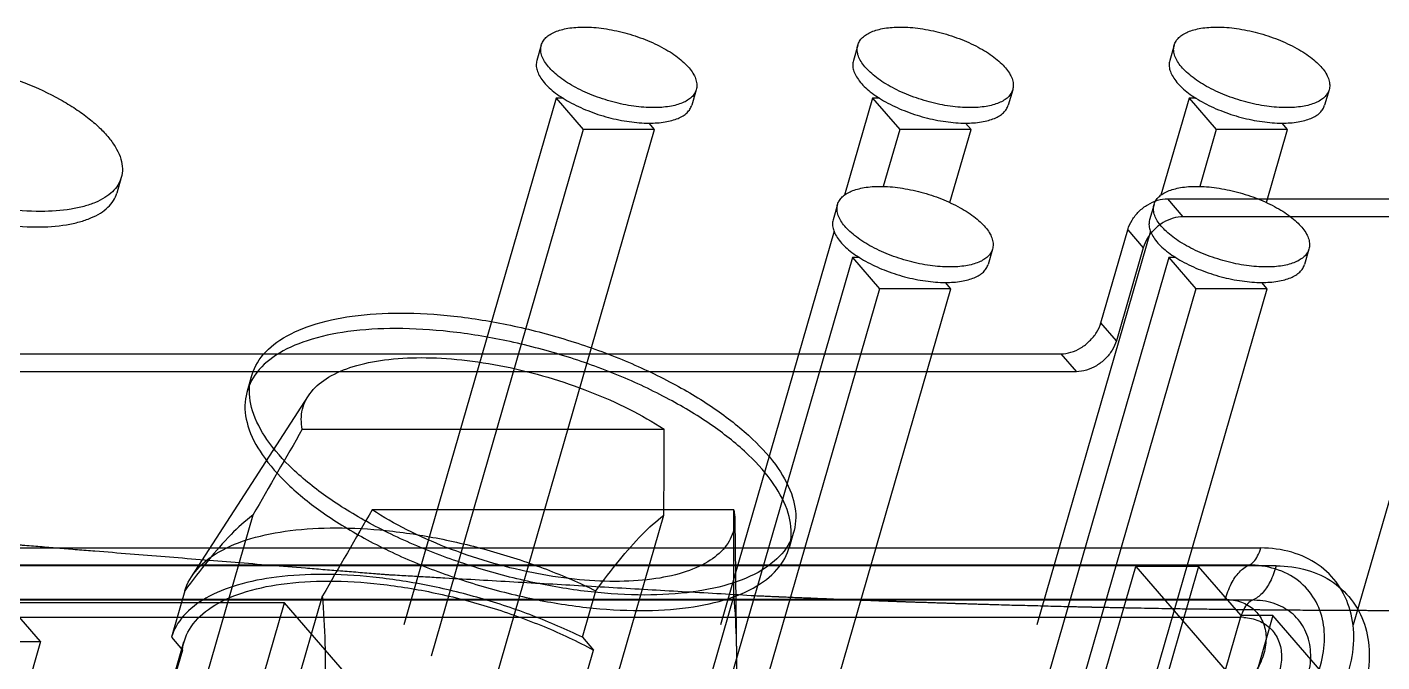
# Model space of a CAD drawing. Header units: millimetres. Extents: x -1 to 407, y -1 to 283.
# Drawn here: x 205.821 to 207.712, y 182.18 to 183.066 of the extents above; entities that cross this region are included whole.
import ezdxf

# ---------------------------------------------------------------- set-up
doc = ezdxf.new("R2010")
doc.units = ezdxf.units.MM
doc.header["$LTSCALE"] = 23.1
doc.layers.get('0').update_dxf_attribs({"linetype": 'CONTINUOUS'})
for name, color, linetype in [('001-PCB', 7, 'CONTINUOUS'), ('_154401', 7, 'CONTINUOUS'), ('_178923', 7, 'CONTINUOUS'), ('_192206', 7, 'CONTINUOUS'), ('_242707', 7, 'CONTINUOUS'), ('_27301', 7, 'CONTINUOUS'), ('_350949', 7, 'CONTINUOUS'), ('_361439', 7, 'CONTINUOUS'), ('_367183', 7, 'CONTINUOUS'), ('_372860', 7, 'CONTINUOUS'), ('_426325', 7, 'CONTINUOUS'), ('_443473', 7, 'CONTINUOUS'), ('_47108', 7, 'CONTINUOUS')]:
    doc.layers.add(name, color=color, linetype=linetype)

msp = doc.modelspace()

# ---------------------------------------------------------------- linework, layer by layer
at = {"color": 6, "linetype": 'Continuous'}
for p, q in [((207.4349, 182.8014), (207.4133, 182.8264)), ((207.4133, 182.8264), (208.1927, 182.8264)), ((208.2143, 182.8014), (207.4349, 182.8014)), ((207.32, 182.6532), (207.3575, 182.7831)), ((207.3575, 182.7831), (207.3791, 182.7581)), ((207.3791, 182.7581), (207.3416, 182.6282)), ((205.8401, 182.208), (205.4558, 182.6518)), ((207.3416, 182.6282), (207.32, 182.6532)), ((205.6187, 182.6099), (207.2642, 182.6099)), ((207.2642, 182.6099), (207.2858, 182.5849)), ((207.2858, 182.5849), (205.6404, 182.5849)), ((206.1346, 182.5791), (206.1283, 182.5575)), ((206.2138, 182.551), (206.0505, 182.2983)), ((206.2054, 182.5045), (206.7104, 182.5045)), ((206.1364, 182.3844), (205.9992, 181.9091)), ((206.8078, 182.392), (206.3029, 182.392)), ((206.5729, 181.9091), (206.7101, 182.3844)), ((206.8092, 182.3791), (206.8115, 182.1821)), ((206.8912, 182.3607), (206.8849, 182.3391)), ((205.1832, 182.3387), (207.5431, 182.3387)), ((207.5266, 182.3147), (205.1666, 182.3147)), ((207.5647, 182.3137), (205.2048, 182.3137)), ((207.4563, 182.3129), (207.075, 180.9923)), ((207.1436, 181.5335), (207.3686, 182.3129)), ((207.3686, 182.3129), (207.7096, 181.9192)), ((207.4563, 182.3129), (207.3686, 182.3129)), ((207.5158, 182.2442), (207.4563, 182.3129)), ((207.4935, 182.2669), (205.1336, 182.2669)), ((207.5317, 182.2658), (205.1718, 182.2658)), ((206.0414, 182.2789), (206.0227, 182.214)), ((206.0966, 181.7966), (206.2338, 182.2719)), ((206.5964, 182.214), (206.6152, 182.2789)), ((206.8075, 182.2719), (206.6703, 181.7966)), ((207.5378, 182.2656), (207.5337, 182.2658)), ((207.5385, 182.2656), (207.5378, 182.2656)), ((206.1805, 182.2621), (205.4768, 182.2621)), ((206.1286, 182.0824), (206.1805, 182.2621)), ((206.8841, 181.4496), (206.1805, 182.2621)), ((205.1552, 182.2419), (207.5151, 182.2419)), ((207.3689, 181.7354), (207.5158, 182.2442)), ((207.5602, 182.2442), (207.5158, 182.2442)), ((207.5602, 182.2442), (207.521, 182.1084)), ((207.8417, 181.9192), (207.5602, 182.2442)), ((205.4612, 182.208), (205.8401, 182.208)), ((205.8401, 182.208), (205.7857, 182.0196)), ((205.9278, 181.8179), (206.0403, 182.2076)), ((206.0227, 182.214), (206.038, 182.1962)), ((206.5964, 182.214), (206.6118, 182.1962)), ((206.038, 182.1962), (205.9255, 181.8065)), ((206.4993, 181.8065), (206.6118, 182.1962))]:
    msp.add_line(p, q, dxfattribs=at)
for centre, radius, start, end in [((244.6478, 160.3206), 44.384, 150.01207, 150.19089), ((178.8752, 182.5101), 27.8352, 359.74124, 359.98843), ((243.318, 161.0287), 42.7377, 150.00862, 150.19433), ((177.8826, 182.4002), 28.9252, 359.7459, 359.98377), ((207.5266, 182.1779), 0.1369, 86.2904, 90.012), ((207.5151, 182.1679), 0.074, 86.636, 89.9635)]:
    msp.add_arc(centre, radius, start, end, dxfattribs=at)
for points, knots in [([(207.3575, 182.7831), (207.3588, 182.7878), (207.3631, 182.7971), (207.3727, 182.8091), (207.385, 182.8186), (207.3987, 182.8248), (207.4085, 182.8264), (207.4133, 182.8264)], [0, 0, 0, 0, 0.196011, 0.401543, 0.609144, 0.810762, 1, 1, 1, 1]), ([(207.4349, 182.8014), (207.4302, 182.8014), (207.4204, 182.7998), (207.4066, 182.7936), (207.3944, 182.7841), (207.3847, 182.7721), (207.3805, 182.7628), (207.3791, 182.7581)], [0, 0, 0, 0, 0.189263, 0.390894, 0.598495, 0.804014, 1, 1, 1, 1]), ([(206.6834, 182.273), (206.6584, 182.273), (206.6069, 182.2762), (206.5288, 182.289), (206.4503, 182.3094), (206.3745, 182.3365), (206.3044, 182.3691), (206.243, 182.4061), (206.193, 182.4457), (206.1564, 182.4864), (206.1343, 182.5272), (206.129, 182.5676), (206.1435, 182.6042), (206.1752, 182.6324), (206.2204, 182.6524), (206.2777, 182.6644), (206.3198, 182.6668), (206.3424, 182.6668)], [0, 0, 0, 0, 0.081336, 0.168196, 0.257507, 0.345603, 0.430591, 0.509203, 0.578801, 0.637966, 0.686839, 0.727899, 0.766717, 0.810004, 0.862841, 0.926441, 1, 1, 1, 1]), ([(206.3424, 182.6668), (206.3673, 182.6668), (206.4189, 182.6636), (206.4969, 182.6508), (206.5754, 182.6304), (206.6513, 182.6034), (206.7213, 182.5707), (206.7827, 182.5338), (206.8327, 182.4941), (206.8694, 182.4534), (206.8914, 182.4127), (206.8968, 182.3722), (206.8823, 182.3356), (206.8506, 182.3074), (206.8053, 182.2874), (206.7481, 182.2754), (206.7059, 182.273), (206.6834, 182.273)], [0, 0, 0, 0, 0.081336, 0.168196, 0.257507, 0.345603, 0.430591, 0.509203, 0.578801, 0.637966, 0.686839, 0.727899, 0.766717, 0.810004, 0.862841, 0.926441, 1, 1, 1, 1]), ([(206.3361, 182.6451), (206.3137, 182.6451), (206.2717, 182.6428), (206.2147, 182.6309), (206.1695, 182.6111), (206.1377, 182.5831), (206.1228, 182.5467), (206.1278, 182.5061), (206.1497, 182.4653), (206.1862, 182.4246), (206.2359, 182.385), (206.297, 182.3481), (206.3669, 182.3153), (206.4429, 182.2881), (206.5218, 182.2675), (206.6002, 182.2546), (206.6521, 182.2514), (206.6771, 182.2514)], [0, 0, 0, 0, 0.073237, 0.136536, 0.189232, 0.232519, 0.271395, 0.312494, 0.361347, 0.420376, 0.489677, 0.567908, 0.652728, 0.741051, 0.83085, 0.918266, 1, 1, 1, 1]), ([(206.6771, 182.2514), (206.6996, 182.2514), (206.7415, 182.2537), (206.7986, 182.2656), (206.8437, 182.2854), (206.8756, 182.3134), (206.8904, 182.3499), (206.8854, 182.3904), (206.8635, 182.4312), (206.8271, 182.4719), (206.7774, 182.5115), (206.7163, 182.5484), (206.6464, 182.5812), (206.5704, 182.6084), (206.4915, 182.629), (206.4131, 182.6419), (206.3612, 182.6451), (206.3361, 182.6451)], [0, 0, 0, 0, 0.073237, 0.136536, 0.189232, 0.232519, 0.271395, 0.312494, 0.361347, 0.420376, 0.489677, 0.567908, 0.652728, 0.741051, 0.83085, 0.918266, 1, 1, 1, 1]), ([(207.2642, 182.6099), (207.2689, 182.6099), (207.2787, 182.6115), (207.2925, 182.6178), (207.3047, 182.6273), (207.3144, 182.6393), (207.3186, 182.6485), (207.32, 182.6532)], [0, 0, 0, 0, 0.189263, 0.390894, 0.598495, 0.804014, 1, 1, 1, 1]), ([(207.3416, 182.6282), (207.3403, 182.6235), (207.336, 182.6143), (207.3264, 182.6023), (207.3141, 182.5928), (207.3004, 182.5865), (207.2905, 182.5849), (207.2858, 182.5849)], [0, 0, 0, 0, 0.196011, 0.401543, 0.609144, 0.810762, 1, 1, 1, 1]), ([(206.2054, 182.5045), (206.2036, 182.5136), (206.2034, 182.5329), (206.2173, 182.5593), (206.243, 182.5796), (206.2783, 182.5941), (206.3221, 182.6028), (206.3542, 182.6045), (206.3713, 182.6045)], [0, 0, 0, 0, 0.126892, 0.251563, 0.393417, 0.564013, 0.766806, 1, 1, 1, 1]), ([(206.3713, 182.6045), (206.3902, 182.6045), (206.4293, 182.6022), (206.4885, 182.5929), (206.5483, 182.578), (206.6066, 182.5581), (206.661, 182.5339), (206.6947, 182.5147), (206.7104, 182.5045)], [0, 0, 0, 0, 0.158674, 0.327607, 0.501614, 0.675247, 0.843081, 1, 1, 1, 1]), ([(206.1364, 182.3844), (206.1254, 182.3764), (206.1037, 182.3564), (206.0727, 182.3204), (206.0521, 182.2935), (206.0414, 182.2789)], [0, 0, 0, 0, 0.285289, 0.619668, 1, 1, 1, 1]), ([(206.6419, 182.292), (206.623, 182.292), (206.5839, 182.2943), (206.5248, 182.3036), (206.4649, 182.3185), (206.4067, 182.3385), (206.3523, 182.3626), (206.3185, 182.3818), (206.3029, 182.392)], [0, 0, 0, 0, 0.158674, 0.327607, 0.501614, 0.675247, 0.843081, 1, 1, 1, 1]), ([(206.6152, 182.2789), (206.6258, 182.2935), (206.6464, 182.3204), (206.6775, 182.3564), (206.6992, 182.3764), (206.7101, 182.3844)], [0, 0, 0, 0, 0.380332, 0.714711, 1, 1, 1, 1]), ([(206.8078, 182.392), (206.8096, 182.3829), (206.8098, 182.3637), (206.7959, 182.3372), (206.7702, 182.3169), (206.735, 182.3024), (206.6911, 182.2937), (206.6591, 182.292), (206.6419, 182.292)], [0, 0, 0, 0, 0.126892, 0.251563, 0.393417, 0.564013, 0.766806, 1, 1, 1, 1]), ([(206.0414, 182.2789), (206.0448, 182.2899), (206.0579, 182.3119), (206.091, 182.3365), (206.1357, 182.3541), (206.1908, 182.3647), (206.2308, 182.3668), (206.2522, 182.3668)], [0, 0, 0, 0, 0.142927, 0.30687, 0.503274, 0.735138, 1, 1, 1, 1]), ([(206.2522, 182.3668), (206.2757, 182.3668), (206.3243, 182.364), (206.398, 182.3527), (206.4727, 182.3345), (206.5457, 182.3102), (206.5926, 182.29), (206.6152, 182.2789)], [0, 0, 0, 0, 0.187499, 0.387338, 0.593585, 0.799916, 1, 1, 1, 1]), ([(207.4434, 181.9935), (207.4591, 181.9935), (207.4914, 181.9979), (207.5379, 182.0154), (207.5812, 182.0428), (207.6187, 182.0782), (207.648, 182.1194), (207.6671, 182.1638), (207.6749, 182.2087), (207.6703, 182.2512), (207.6531, 182.2886), (207.6242, 182.3174), (207.586, 182.3351), (207.5576, 182.3387), (207.5431, 182.3387)], [0, 0, 0, 0, 0.085354, 0.176037, 0.269785, 0.3637, 0.456022, 0.543863, 0.625818, 0.702083, 0.774238, 0.84598, 0.920531, 1, 1, 1, 1]), ([(207.5266, 182.3147), (207.529, 182.3158), (207.5339, 182.3196), (207.5394, 182.328), (207.542, 182.3349), (207.5431, 182.3387)], [0, 0, 0, 0, 0.26963, 0.601802, 1, 1, 1, 1]), ([(206.2334, 182.3018), (206.2121, 182.3018), (206.172, 182.2998), (206.117, 182.2892), (206.0723, 182.2715), (206.0392, 182.247), (206.026, 182.225), (206.0227, 182.214)], [0, 0, 0, 0, 0.264848, 0.496719, 0.693134, 0.857081, 1, 1, 1, 1]), ([(206.5964, 182.214), (206.5739, 182.225), (206.527, 182.2453), (206.454, 182.2696), (206.3792, 182.2877), (206.3056, 182.299), (206.2569, 182.3018), (206.2334, 182.3018)], [0, 0, 0, 0, 0.200072, 0.406409, 0.612668, 0.812512, 1, 1, 1, 1]), ([(207.4455, 182.0341), (207.4589, 182.0341), (207.4873, 182.0381), (207.5279, 182.0545), (207.5652, 182.0801), (207.5962, 182.1126), (207.6187, 182.1494), (207.6314, 182.1881), (207.6334, 182.2257), (207.6242, 182.2603), (207.6035, 182.2891), (207.5725, 182.3085), (207.548, 182.3136), (207.5354, 182.3145)], [0, 0, 0, 0, 0.091618, 0.193992, 0.2977, 0.399719, 0.499661, 0.591285, 0.676323, 0.754647, 0.832035, 0.913682, 1, 1, 1, 1]), ([(207.5647, 182.3137), (207.5792, 182.3137), (207.6075, 182.3101), (207.6454, 182.2927), (207.6742, 182.2643), (207.6916, 182.2274), (207.6966, 182.185), (207.6892, 182.1402), (207.6704, 182.0957), (207.6413, 182.0543), (207.6038, 182.0185), (207.5602, 181.9907), (207.5133, 181.9729), (207.4808, 181.9685), (207.4651, 181.9685)], [0, 0, 0, 0, 0.079193, 0.153077, 0.224106, 0.295691, 0.371752, 0.453585, 0.541191, 0.633457, 0.727996, 0.822743, 0.914322, 1, 1, 1, 1]), ([(207.4935, 182.2669), (207.4957, 182.2744), (207.5008, 182.288), (207.5117, 182.3049), (207.5215, 182.3126), (207.5266, 182.3147)], [0, 0, 0, 0, 0.393549, 0.726569, 1, 1, 1, 1]), ([(207.5647, 182.3137), (207.5626, 182.3062), (207.5574, 182.2925), (207.5465, 182.2756), (207.5367, 182.2679), (207.5317, 182.2658)], [0, 0, 0, 0, 0.393549, 0.726569, 1, 1, 1, 1]), ([(206.038, 182.1962), (206.0394, 182.2078), (206.0488, 182.2317), (206.0796, 182.2592), (206.1235, 182.2785), (206.1789, 182.2902), (206.2197, 182.2925), (206.2415, 182.2925)], [0, 0, 0, 0, 0.143483, 0.303562, 0.497181, 0.729913, 1, 1, 1, 1]), ([(206.2415, 182.2925), (206.2658, 182.2925), (206.3161, 182.2893), (206.392, 182.2768), (206.4685, 182.2569), (206.5424, 182.2304), (206.5894, 182.2083), (206.6118, 182.1962)], [0, 0, 0, 0, 0.188874, 0.390179, 0.597191, 0.802801, 1, 1, 1, 1]), ([(206.2356, 182.0547), (206.2366, 182.0809), (206.238, 182.1313), (206.238, 182.2037), (206.2357, 182.2499), (206.2338, 182.2719)], [0, 0, 0, 0, 0.362121, 0.695312, 1, 1, 1, 1]), ([(206.8075, 182.2719), (206.8095, 182.2499), (206.8117, 182.2037), (206.8117, 182.1313), (206.8103, 182.0809), (206.8093, 182.0547)], [0, 0, 0, 0, 0.304688, 0.637879, 1, 1, 1, 1]), ([(207.4935, 182.2669), (207.5011, 182.2669), (207.5159, 182.2646), (207.5349, 182.2535), (207.5473, 182.2359), (207.5518, 182.214), (207.5484, 182.1904), (207.5378, 182.1671), (207.5211, 182.1461), (207.4997, 182.1293), (207.4755, 182.1182), (207.4581, 182.1153), (207.4498, 182.1153)], [0, 0, 0, 0, 0.094861, 0.182105, 0.266584, 0.355552, 0.453357, 0.559542, 0.670943, 0.784228, 0.895716, 1, 1, 1, 1]), ([(207.4693, 182.0497), (207.4747, 182.0497), (207.4857, 182.0505), (207.5021, 182.054), (207.5185, 182.0597), (207.5345, 182.0675), (207.5498, 182.0772), (207.5641, 182.0886), (207.5769, 182.1015), (207.5882, 182.1155), (207.5976, 182.1305), (207.6049, 182.1461), (207.61, 182.1619), (207.6128, 182.1777), (207.6132, 182.193), (207.6112, 182.2077), (207.6067, 182.2213), (207.6, 182.2335), (207.591, 182.2441), (207.5801, 182.2528), (207.5675, 182.2595), (207.5535, 182.2639), (207.5436, 182.2653), (207.5385, 182.2656)], [0, 0, 0, 0, 0.047857, 0.097621, 0.149054, 0.201803, 0.255448, 0.309534, 0.363549, 0.41698, 0.469367, 0.520311, 0.569498, 0.616749, 0.66204, 0.705511, 0.747479, 0.78844, 0.829025, 0.869908, 0.911717, 0.954966, 1, 1, 1, 1]), ([(207.5317, 182.2658), (207.5292, 182.2648), (207.5243, 182.261), (207.5188, 182.2525), (207.5162, 182.2457), (207.5151, 182.2419)], [0, 0, 0, 0, 0.26963, 0.601802, 1, 1, 1, 1]), ([(207.5194, 182.2417), (207.5266, 182.2413), (207.5404, 182.2383), (207.5581, 182.2269), (207.5696, 182.2091), (207.5733, 182.1873), (207.5696, 182.1637), (207.5584, 182.1407), (207.5415, 182.12), (207.5203, 182.1036), (207.4965, 182.0931), (207.4796, 182.0903), (207.4714, 182.0903)], [0, 0, 0, 0, 0.090541, 0.175823, 0.260777, 0.351493, 0.450716, 0.558782, 0.672454, 0.786246, 0.896143, 1, 1, 1, 1])]:
    msp.add_open_spline(points, degree=3, knots=knots, dxfattribs=at)
at = {"layer": '001-PCB', "color": 4, "linetype": 'Continuous'}
for points, knots in [([(206.8381, 182.2717), (206.806, 182.2736), (206.7417, 182.2772), (206.6453, 182.2828), (206.565, 182.2874), (206.5007, 182.291), (206.4525, 182.2938), (206.4124, 182.2961), (206.3803, 182.2979), (206.3602, 182.2991), (206.3441, 182.3), (206.3341, 182.3006), (206.3271, 182.301), (206.323, 182.3012), (206.3189, 182.3016), (206.3138, 182.302), (206.3016, 182.303), (206.2832, 182.3045), (206.2587, 182.3064), (206.2343, 182.3084), (206.2016, 182.3111), (206.1445, 182.3157), (206.0629, 182.3223), (205.9813, 182.3289), (205.9242, 182.3335), (205.8915, 182.3361), (205.867, 182.3381), (205.8426, 182.3401), (205.8242, 182.3416), (205.812, 182.3426), (205.8068, 182.343), (205.8028, 182.3433), (205.7987, 182.3437), (205.7914, 182.3445), (205.7811, 182.3455), (205.7645, 182.3472), (205.7438, 182.3494), (205.7108, 182.3528), (205.6694, 182.3571), (205.6198, 182.3622), (205.5701, 182.3674), (205.5205, 182.3725), (205.4709, 182.3777), (205.4295, 182.382), (205.3964, 182.3854), (205.3716, 182.388), (205.3509, 182.3901), (205.3344, 182.3918), (205.3219, 182.3931), (205.3095, 182.3944), (205.2992, 182.3955), (205.2909, 182.3963), (205.2858, 182.3969), (205.2816, 182.3973), (205.2785, 182.3976), (205.2759, 182.3979), (205.2738, 182.3981), (205.2723, 182.3983), (205.2706, 182.3985), (205.2684, 182.3988), (205.2655, 182.3991), (205.2622, 182.3996), (205.2577, 182.4001), (205.252, 182.4008), (205.243, 182.402), (205.2317, 182.4034), (205.2182, 182.4051), (205.2047, 182.4068), (205.1867, 182.4091), (205.1641, 182.412), (205.1371, 182.4154), (205.101, 182.42), (205.056, 182.4257), (205.0019, 182.4326), (204.9478, 182.4394), (204.8937, 182.4463), (204.8396, 182.4531), (204.7945, 182.4589), (204.763, 182.4629), (204.745, 182.4651), (204.7314, 182.4669), (204.7202, 182.4683), (204.7112, 182.4694), (204.7055, 182.4702), (204.701, 182.4707), (204.6982, 182.4711), (204.6959, 182.4714), (204.6938, 182.4717), (204.6901, 182.4722), (204.6848, 182.473), (204.6764, 182.4743), (204.6658, 182.4759), (204.6489, 182.4784), (204.6278, 182.4815), (204.6024, 182.4853), (204.5686, 182.4904), (204.5264, 182.4967), (204.4757, 182.5043), (204.425, 182.5119), (204.3743, 182.5194), (204.3236, 182.527), (204.2813, 182.5333), (204.2475, 182.5384), (204.2222, 182.5422), (204.201, 182.5453), (204.1841, 182.5478), (204.1736, 182.5494), (204.1651, 182.5507), (204.1598, 182.5515), (204.1561, 182.552), (204.154, 182.5524), (204.1518, 182.5527), (204.149, 182.5532), (204.1424, 182.5544), (204.1324, 182.5561), (204.1191, 182.5583), (204.1058, 182.5606), (204.0881, 182.5637), (204.057, 182.569), (204.0127, 182.5766), (203.9595, 182.5857), (203.9063, 182.5948), (203.8531, 182.6039), (203.7822, 182.6161), (203.6935, 182.6313), (203.6226, 182.6434), (203.5871, 182.6495)], [0, 0, 0, 0, 0.03125, 0.0625, 0.09375, 0.109375, 0.125, 0.140625, 0.148438, 0.15625, 0.160156, 0.164062, 0.166016, 0.166992, 0.167969, 0.169922, 0.171875, 0.179688, 0.1875, 0.195312, 0.203125, 0.21875, 0.25, 0.28125, 0.296875, 0.304688, 0.3125, 0.320312, 0.328125, 0.330078, 0.332031, 0.333008, 0.333984, 0.335938, 0.339844, 0.34375, 0.351562, 0.359375, 0.375, 0.390625, 0.40625, 0.421875, 0.4375, 0.453125, 0.460938, 0.46875, 0.476562, 0.480469, 0.484375, 0.488281, 0.492188, 0.494141, 0.496094, 0.49707, 0.498047, 0.499023, 0.499512, 0.5, 0.500488, 0.500977, 0.501953, 0.50293, 0.503906, 0.505859, 0.507812, 0.511719, 0.515625, 0.519531, 0.523438, 0.53125, 0.539062, 0.546875, 0.5625, 0.578125, 0.59375, 0.609375, 0.625, 0.640625, 0.648438, 0.652344, 0.65625, 0.660156, 0.662109, 0.664062, 0.665039, 0.666016, 0.666504, 0.666992, 0.667969, 0.669922, 0.671875, 0.675781, 0.679688, 0.6875, 0.695312, 0.703125, 0.71875, 0.734375, 0.75, 0.765625, 0.78125, 0.796875, 0.804688, 0.8125, 0.820312, 0.824219, 0.828125, 0.830078, 0.832031, 0.833008, 0.833496, 0.833984, 0.834961, 0.835938, 0.839844, 0.84375, 0.847656, 0.851562, 0.859375, 0.875, 0.890625, 0.90625, 0.921875, 0.9375, 0.96875, 1, 1, 1, 1]), ([(206.9857, 182.2656), (206.9792, 182.2658), (206.9662, 182.2663), (206.9467, 182.2671), (206.9304, 182.2678), (206.9174, 182.2683), (206.9076, 182.2687), (206.8994, 182.269), (206.8929, 182.2693), (206.888, 182.2695), (206.8831, 182.2697), (206.8791, 182.2699), (206.8758, 182.27), (206.8733, 182.2702), (206.8713, 182.2702), (206.8699, 182.2703), (206.8691, 182.2703), (206.8684, 182.2704), (206.868, 182.2704), (206.8673, 182.2704), (206.8662, 182.2705), (206.8647, 182.2705), (206.8628, 182.2706), (206.8602, 182.2707), (206.8571, 182.2709), (206.852, 182.2711), (206.8457, 182.2714), (206.8406, 182.2716), (206.8381, 182.2717)], [0, 0, 0, 0, 0.125, 0.25, 0.375, 0.4375, 0.5, 0.5625, 0.59375, 0.625, 0.65625, 0.6875, 0.703125, 0.71875, 0.734375, 0.742188, 0.746094, 0.75, 0.753906, 0.757812, 0.765625, 0.78125, 0.796875, 0.8125, 0.84375, 0.875, 0.9375, 1, 1, 1, 1]), ([(207.2755, 182.2566), (207.2659, 182.2568), (207.2514, 182.2572), (207.2321, 182.2577), (207.2176, 182.2581), (207.2031, 182.2584), (207.1886, 182.2588), (207.1765, 182.2592), (207.1668, 182.2595), (207.1596, 182.2597), (207.1523, 182.2599), (207.1463, 182.2601), (207.1414, 182.2602), (207.1378, 182.2603), (207.1342, 182.2604), (207.1305, 182.2606), (207.1275, 182.2607), (207.1254, 182.2607), (207.1242, 182.2608), (207.1233, 182.2608), (207.1225, 182.2608), (207.1219, 182.2608), (207.1215, 182.2608), (207.1212, 182.2608), (207.121, 182.2609), (207.1209, 182.2609), (207.1206, 182.2609), (207.1201, 182.2609), (207.1193, 182.2609), (207.1181, 182.2609), (207.1166, 182.261), (207.1142, 182.2611), (207.1111, 182.2612), (207.1075, 182.2613), (207.1026, 182.2615), (207.0966, 182.2617), (207.0893, 182.2619), (207.082, 182.2622), (207.0747, 182.2624), (207.0674, 182.2626), (207.0613, 182.2628), (207.0565, 182.263), (207.0529, 182.2631), (207.0498, 182.2632), (207.0474, 182.2633), (207.0459, 182.2634), (207.0447, 182.2634), (207.0439, 182.2634), (207.0433, 182.2634), (207.0428, 182.2635), (207.042, 182.2635), (207.0409, 182.2635), (207.0391, 182.2636), (207.0369, 182.2637), (207.0333, 182.2638), (207.0288, 182.264), (207.0234, 182.2642), (207.0162, 182.2644), (207.0072, 182.2648), (206.9964, 182.2652), (206.9893, 182.2654), (206.9857, 182.2656)], [0, 0, 0, 0, 0.125, 0.1875, 0.25, 0.3125, 0.375, 0.4375, 0.46875, 0.5, 0.53125, 0.5625, 0.578125, 0.59375, 0.609375, 0.625, 0.640625, 0.648438, 0.652344, 0.65625, 0.660156, 0.662109, 0.664062, 0.665039, 0.666016, 0.666504, 0.666992, 0.667969, 0.669922, 0.671875, 0.675781, 0.679688, 0.6875, 0.695312, 0.703125, 0.71875, 0.734375, 0.75, 0.765625, 0.78125, 0.796875, 0.804688, 0.8125, 0.820312, 0.824219, 0.828125, 0.830078, 0.832031, 0.833008, 0.833984, 0.835938, 0.839844, 0.84375, 0.851562, 0.859375, 0.875, 0.890625, 0.90625, 0.9375, 0.96875, 1, 1, 1, 1]), ([(207.4242, 182.2536), (207.4178, 182.2537), (207.405, 182.2539), (207.3858, 182.2542), (207.3698, 182.2546), (207.357, 182.2548), (207.3474, 182.255), (207.3378, 182.2552), (207.3298, 182.2554), (207.3234, 182.2555), (207.3194, 182.2556), (207.3162, 182.2557), (207.3138, 182.2557), (207.3117, 182.2558), (207.3102, 182.2558), (207.3089, 182.2558), (207.3079, 182.2558), (207.3065, 182.2559), (207.3048, 182.2559), (207.3027, 182.256), (207.2999, 182.256), (207.2964, 182.2561), (207.2908, 182.2562), (207.2839, 182.2564), (207.2783, 182.2565), (207.2755, 182.2566)], [0, 0, 0, 0, 0.125, 0.25, 0.375, 0.4375, 0.5, 0.5625, 0.625, 0.65625, 0.6875, 0.703125, 0.71875, 0.734375, 0.742188, 0.75, 0.757812, 0.765625, 0.78125, 0.796875, 0.8125, 0.84375, 0.875, 0.9375, 1, 1, 1, 1]), ([(208.1588, 182.2559), (208.1449, 182.2556), (208.1171, 182.2551), (208.0823, 182.2544), (208.0579, 182.2539), (208.044, 182.2536), (208.023, 182.2534), (207.9915, 182.2529), (207.96, 182.2525), (207.939, 182.2522), (207.9249, 182.252), (207.9003, 182.2519), (207.8722, 182.2516), (207.8475, 182.2514), (207.8335, 182.2513), (207.8229, 182.2512), (207.8123, 182.2512), (207.7981, 182.2512), (207.784, 182.2512), (207.7698, 182.2512), (207.7592, 182.2511), (207.7486, 182.2511), (207.738, 182.2511), (207.7292, 182.2511), (207.723, 182.2511), (207.7194, 182.2511), (207.7168, 182.2511), (207.7146, 182.2511), (207.7128, 182.2511), (207.7117, 182.2511), (207.7108, 182.2511), (207.7102, 182.2511), (207.7098, 182.2511), (207.7093, 182.2511), (207.7082, 182.2511), (207.7067, 182.2511), (207.7044, 182.2511), (207.7014, 182.2511), (207.6967, 182.2511), (207.6907, 182.2512), (207.6836, 182.2512), (207.6741, 182.2513), (207.6622, 182.2513), (207.648, 182.2514), (207.6338, 182.2515), (207.6195, 182.2516), (207.6053, 182.2516), (207.5934, 182.2517), (207.5839, 182.2517), (207.5768, 182.2518), (207.5709, 182.2518), (207.5662, 182.2518), (207.5632, 182.2519), (207.5608, 182.2519), (207.5593, 182.2519), (207.5581, 182.2519), (207.5571, 182.2519), (207.5552, 182.2519), (207.5526, 182.2519), (207.5485, 182.252), (207.5432, 182.2521), (207.5349, 182.2522), (207.5244, 182.2523), (207.5119, 182.2525), (207.4952, 182.2527), (207.4743, 182.253), (207.4492, 182.2533), (207.4325, 182.2535), (207.4242, 182.2536)], [0, 0, 0, 0, 0.0625, 0.125, 0.15625, 0.171875, 0.1875, 0.25, 0.3125, 0.328125, 0.34375, 0.375, 0.4375, 0.46875, 0.484375, 0.5, 0.515625, 0.53125, 0.5625, 0.578125, 0.59375, 0.609375, 0.625, 0.640625, 0.648438, 0.652344, 0.65625, 0.660156, 0.662109, 0.664062, 0.665039, 0.666016, 0.666504, 0.666992, 0.667969, 0.669922, 0.671875, 0.675781, 0.679688, 0.6875, 0.695312, 0.703125, 0.71875, 0.734375, 0.75, 0.765625, 0.78125, 0.796875, 0.804688, 0.8125, 0.820312, 0.824219, 0.828125, 0.830078, 0.832031, 0.833008, 0.833984, 0.835938, 0.839844, 0.84375, 0.851562, 0.859375, 0.875, 0.890625, 0.90625, 0.9375, 0.96875, 1, 1, 1, 1])]:
    msp.add_open_spline(points, degree=3, knots=knots, dxfattribs=at)
at = {"layer": '_154401', "color": 7, "linetype": 'Continuous'}
for p, q in [((207.0013, 182.9668), (206.9623, 182.8316)), ((207.0013, 182.9668), (207.0392, 182.9231)), ((207.0112, 182.9668), (207.0013, 182.9668)), ((207.1388, 182.9231), (207.1311, 182.9319)), ((207.0392, 182.9231), (207.0162, 182.8435)), ((207.1388, 182.9231), (207.0392, 182.9231)), ((207.1093, 182.8211), (207.1388, 182.9231)), ((206.9476, 182.781), (206.789, 182.2313))]:
    msp.add_line(p, q, dxfattribs=at)
at = {"layer": '_178923', "color": 7, "linetype": 'Continuous'}
for p, q in [((206.9807, 183.0411), (206.9745, 183.0195)), ((207.1969, 182.9787), (207.1906, 182.9571))]:
    msp.add_line(p, q, dxfattribs=at)
for points, knots in [([(206.9807, 183.0411), (206.9813, 183.043), (206.983, 183.0469), (206.9872, 183.0519), (206.993, 183.0562), (207.0001, 183.0598), (207.0085, 183.0626), (207.0219, 183.0655), (207.0326, 183.0662), (207.0401, 183.0662)], [0, 0, 0, 0, 0.088157, 0.18175, 0.285073, 0.400852, 0.530404, 0.673957, 1, 1, 1, 1]), ([(207.0401, 183.0662), (207.0493, 183.0662), (207.0686, 183.0646), (207.0973, 183.0587), (207.1255, 183.0494), (207.1474, 183.0392), (207.1629, 183.0299), (207.173, 183.0226), (207.1815, 183.0152), (207.1884, 183.0076), (207.1935, 183.0001), (207.1968, 182.9927), (207.198, 182.9855), (207.1975, 182.9808), (207.1969, 182.9787)], [0, 0, 0, 0, 0.142918, 0.296343, 0.451407, 0.599048, 0.667515, 0.731209, 0.789465, 0.841866, 0.888347, 0.929332, 0.965918, 1, 1, 1, 1]), ([(207.1375, 182.9537), (207.1282, 182.9537), (207.109, 182.9552), (207.0803, 182.9611), (207.0521, 182.9704), (207.0302, 182.9806), (207.0146, 182.99), (207.0046, 182.9972), (206.9961, 183.0046), (206.9892, 183.0122), (206.9841, 183.0197), (206.9808, 183.0271), (206.9795, 183.0344), (206.9801, 183.039), (206.9807, 183.0411)], [0, 0, 0, 0, 0.142918, 0.296343, 0.451407, 0.599048, 0.667515, 0.731209, 0.789465, 0.841866, 0.888347, 0.929332, 0.965918, 1, 1, 1, 1]), ([(206.9745, 183.0195), (206.9738, 183.0173), (206.9733, 183.0127), (206.9746, 183.0055), (206.9778, 182.9981), (206.9829, 182.9905), (206.9898, 182.983), (206.9984, 182.9755), (207.0084, 182.9683), (207.0239, 182.9589), (207.0458, 182.9487), (207.074, 182.9395), (207.1027, 182.9336), (207.122, 182.932), (207.1313, 182.932)], [0, 0, 0, 0, 0.034082, 0.070668, 0.111653, 0.158134, 0.210535, 0.268791, 0.332485, 0.400952, 0.548593, 0.703656, 0.857081, 1, 1, 1, 1]), ([(207.1969, 182.9787), (207.1963, 182.9768), (207.1946, 182.9729), (207.1904, 182.9679), (207.1846, 182.9636), (207.1775, 182.96), (207.1691, 182.9572), (207.1557, 182.9543), (207.1449, 182.9537), (207.1375, 182.9537)], [0, 0, 0, 0, 0.088157, 0.18175, 0.285073, 0.400852, 0.530404, 0.673957, 1, 1, 1, 1]), ([(207.1313, 182.932), (207.1387, 182.932), (207.1494, 182.9327), (207.1628, 182.9355), (207.1712, 182.9384), (207.1784, 182.9419), (207.1841, 182.9463), (207.1883, 182.9513), (207.1901, 182.9551), (207.1906, 182.9571)], [0, 0, 0, 0, 0.326042, 0.469594, 0.599146, 0.714926, 0.818249, 0.911842, 1, 1, 1, 1])]:
    msp.add_open_spline(points, degree=3, knots=knots, dxfattribs=at)
at = {"layer": '_192206', "color": 7, "linetype": 'Continuous'}
msp.add_line((207.831, 182.781), (207.6723, 182.2313), dxfattribs=at)
at = {"layer": '_242707', "color": 7, "linetype": 'Continuous'}
for p, q in [((206.5596, 182.9668), (206.3473, 182.2313)), ((206.5596, 182.9668), (206.5975, 182.9231)), ((206.5696, 182.9668), (206.5596, 182.9668)), ((206.6971, 182.9231), (206.6895, 182.9319)), ((206.5975, 182.9231), (206.3852, 182.1875)), ((206.477, 182.1607), (206.6971, 182.9231)), ((206.6971, 182.9231), (206.5975, 182.9231))]:
    msp.add_line(p, q, dxfattribs=at)
at = {"layer": '_27301', "color": 7, "linetype": 'Continuous'}
for p, q in [((206.9526, 182.8186), (206.9463, 182.797)), ((207.1687, 182.7562), (207.1625, 182.7346))]:
    msp.add_line(p, q, dxfattribs=at)
for points, knots in [([(206.9526, 182.8186), (206.9531, 182.8205), (206.9549, 182.8244), (206.9591, 182.8294), (206.9648, 182.8337), (206.9719, 182.8373), (206.9804, 182.8401), (206.9937, 182.843), (207.0045, 182.8437), (207.0119, 182.8437)], [0, 0, 0, 0, 0.088157, 0.18175, 0.285073, 0.400852, 0.530404, 0.673957, 1, 1, 1, 1]), ([(207.0119, 182.8437), (207.0212, 182.8437), (207.0404, 182.8421), (207.0692, 182.8362), (207.0973, 182.8269), (207.1192, 182.8167), (207.1348, 182.8074), (207.1448, 182.8001), (207.1534, 182.7927), (207.1602, 182.7851), (207.1654, 182.7776), (207.1686, 182.7702), (207.1699, 182.763), (207.1693, 182.7583), (207.1687, 182.7562)], [0, 0, 0, 0, 0.142918, 0.296343, 0.451407, 0.599048, 0.667515, 0.731209, 0.789465, 0.841866, 0.888347, 0.929332, 0.965918, 1, 1, 1, 1]), ([(207.1094, 182.7312), (207.1001, 182.7312), (207.0809, 182.7327), (207.0521, 182.7386), (207.0239, 182.7479), (207.0021, 182.7581), (206.9865, 182.7675), (206.9765, 182.7747), (206.9679, 182.7821), (206.961, 182.7897), (206.9559, 182.7972), (206.9527, 182.8046), (206.9514, 182.8119), (206.9519, 182.8165), (206.9526, 182.8186)], [0, 0, 0, 0, 0.142918, 0.296343, 0.451407, 0.599048, 0.667515, 0.731209, 0.789465, 0.841866, 0.888347, 0.929332, 0.965918, 1, 1, 1, 1]), ([(206.9463, 182.797), (206.9457, 182.7948), (206.9451, 182.7902), (206.9464, 182.783), (206.9497, 182.7756), (206.9548, 182.768), (206.9617, 182.7605), (206.9702, 182.753), (206.9803, 182.7458), (206.9958, 182.7364), (207.0177, 182.7262), (207.0459, 182.717), (207.0746, 182.7111), (207.0938, 182.7095), (207.1031, 182.7095)], [0, 0, 0, 0, 0.034082, 0.070668, 0.111653, 0.158134, 0.210535, 0.268791, 0.332485, 0.400952, 0.548593, 0.703656, 0.857081, 1, 1, 1, 1]), ([(207.1687, 182.7562), (207.1682, 182.7543), (207.1664, 182.7504), (207.1622, 182.7454), (207.1565, 182.7411), (207.1493, 182.7375), (207.1409, 182.7347), (207.1275, 182.7318), (207.1168, 182.7312), (207.1094, 182.7312)], [0, 0, 0, 0, 0.088157, 0.18175, 0.285073, 0.400852, 0.530404, 0.673957, 1, 1, 1, 1]), ([(207.1031, 182.7095), (207.1105, 182.7095), (207.1213, 182.7102), (207.1347, 182.713), (207.1431, 182.7159), (207.1502, 182.7194), (207.156, 182.7238), (207.1602, 182.7288), (207.1619, 182.7326), (207.1625, 182.7346)], [0, 0, 0, 0, 0.326042, 0.469594, 0.599146, 0.714926, 0.818249, 0.911842, 1, 1, 1, 1])]:
    msp.add_open_spline(points, degree=3, knots=knots, dxfattribs=at)
at = {"layer": '_350949', "color": 7, "linetype": 'Continuous'}
for p, q in [((207.443, 182.9668), (207.4039, 182.8316)), ((207.443, 182.9668), (207.4809, 182.9231)), ((207.4529, 182.9668), (207.443, 182.9668)), ((207.5805, 182.9231), (207.5728, 182.9319)), ((207.4809, 182.9231), (207.4579, 182.8435)), ((207.5805, 182.9231), (207.4809, 182.9231)), ((207.551, 182.8211), (207.5805, 182.9231)), ((207.3893, 182.781), (207.2306, 182.2313))]:
    msp.add_line(p, q, dxfattribs=at)
at = {"layer": '_361439', "color": 7, "linetype": 'Continuous'}
msp.add_line((205.9528, 182.856), (205.9465, 182.8343), dxfattribs=at)
for points, knots in [([(205.6566, 183.0212), (205.6741, 183.0212), (205.7104, 183.0182), (205.7647, 183.0071), (205.8179, 182.9896), (205.8593, 182.9703), (205.8887, 182.9526), (205.9076, 182.9389), (205.9238, 182.9249), (205.9368, 182.9106), (205.9464, 182.8964), (205.9526, 182.8824), (205.955, 182.8687), (205.9539, 182.86), (205.9528, 182.856)], [0, 0, 0, 0, 0.142918, 0.296343, 0.451407, 0.599048, 0.667515, 0.731209, 0.789465, 0.841866, 0.888347, 0.929332, 0.965918, 1, 1, 1, 1]), ([(205.8406, 182.8087), (205.8231, 182.8087), (205.7868, 182.8116), (205.7325, 182.8228), (205.6793, 182.8403), (205.6379, 182.8595), (205.6086, 182.8772), (205.5896, 182.8909), (205.5735, 182.9049), (205.5605, 182.9192), (205.5508, 182.9334), (205.5446, 182.9475), (205.5422, 182.9611), (205.5433, 182.9698), (205.5444, 182.9738)], [0, 0, 0, 0, 0.142918, 0.296343, 0.451407, 0.599048, 0.667515, 0.731209, 0.789465, 0.841866, 0.888347, 0.929332, 0.965918, 1, 1, 1, 1]), ([(205.5382, 182.9522), (205.537, 182.9482), (205.536, 182.9394), (205.5384, 182.9258), (205.5445, 182.9118), (205.5542, 182.8975), (205.5672, 182.8833), (205.5834, 182.8692), (205.6023, 182.8556), (205.6317, 182.8379), (205.6731, 182.8186), (205.7263, 182.8011), (205.7805, 182.7899), (205.8169, 182.787), (205.8344, 182.787)], [0, 0, 0, 0, 0.034082, 0.070668, 0.111653, 0.158134, 0.210535, 0.268791, 0.332485, 0.400952, 0.548593, 0.703656, 0.857081, 1, 1, 1, 1]), ([(205.9528, 182.856), (205.9517, 182.8523), (205.9484, 182.8451), (205.9405, 182.8356), (205.9296, 182.8274), (205.9162, 182.8207), (205.9002, 182.8153), (205.875, 182.8099), (205.8547, 182.8087), (205.8406, 182.8087)], [0, 0, 0, 0, 0.088157, 0.18175, 0.285073, 0.400852, 0.530404, 0.673957, 1, 1, 1, 1]), ([(205.8344, 182.787), (205.8484, 182.787), (205.8687, 182.7883), (205.894, 182.7937), (205.9099, 182.799), (205.9234, 182.8058), (205.9342, 182.8139), (205.9422, 182.8234), (205.9455, 182.8307), (205.9465, 182.8343)], [0, 0, 0, 0, 0.326042, 0.469594, 0.599146, 0.714926, 0.818249, 0.911842, 1, 1, 1, 1])]:
    msp.add_open_spline(points, degree=3, knots=knots, dxfattribs=at)
at = {"layer": '_367183', "color": 7, "linetype": 'Continuous'}
for p, q in [((206.9731, 182.7443), (206.7608, 182.0088)), ((206.9731, 182.7443), (207.011, 182.7006)), ((206.9831, 182.7443), (206.9731, 182.7443)), ((207.011, 182.7006), (206.7987, 181.965)), ((206.8823, 181.9097), (207.1106, 182.7006)), ((207.1106, 182.7006), (207.011, 182.7006)), ((207.1106, 182.7006), (207.103, 182.7094))]:
    msp.add_line(p, q, dxfattribs=at)
at = {"layer": '_372860', "color": 7, "linetype": 'Continuous'}
for p, q in [((207.4148, 182.7443), (207.2025, 182.0088)), ((207.4148, 182.7443), (207.4527, 182.7006)), ((207.4248, 182.7443), (207.4148, 182.7443)), ((207.4527, 182.7006), (207.2404, 181.965)), ((207.324, 181.9097), (207.5523, 182.7006)), ((207.5523, 182.7006), (207.4527, 182.7006)), ((207.5523, 182.7006), (207.5447, 182.7094))]:
    msp.add_line(p, q, dxfattribs=at)
at = {"layer": '_426325', "color": 7, "linetype": 'Continuous'}
for p, q in [((207.4224, 183.0411), (207.4161, 183.0195)), ((207.6385, 182.9787), (207.6323, 182.9571))]:
    msp.add_line(p, q, dxfattribs=at)
for points, knots in [([(207.4224, 183.0411), (207.4229, 183.043), (207.4247, 183.0469), (207.4289, 183.0519), (207.4346, 183.0562), (207.4418, 183.0598), (207.4502, 183.0626), (207.4636, 183.0655), (207.4743, 183.0662), (207.4817, 183.0662)], [0, 0, 0, 0, 0.088157, 0.18175, 0.285073, 0.400852, 0.530404, 0.673957, 1, 1, 1, 1]), ([(207.4817, 183.0662), (207.491, 183.0662), (207.5102, 183.0646), (207.539, 183.0587), (207.5672, 183.0494), (207.589, 183.0392), (207.6046, 183.0299), (207.6146, 183.0226), (207.6232, 183.0152), (207.6301, 183.0076), (207.6352, 183.0001), (207.6384, 182.9927), (207.6397, 182.9855), (207.6392, 182.9808), (207.6385, 182.9787)], [0, 0, 0, 0, 0.142918, 0.296343, 0.451407, 0.599048, 0.667515, 0.731209, 0.789465, 0.841866, 0.888347, 0.929332, 0.965918, 1, 1, 1, 1]), ([(207.5792, 182.9537), (207.5699, 182.9537), (207.5507, 182.9552), (207.5219, 182.9611), (207.4938, 182.9704), (207.4719, 182.9806), (207.4563, 182.99), (207.4463, 182.9972), (207.4377, 183.0046), (207.4309, 183.0122), (207.4257, 183.0197), (207.4225, 183.0271), (207.4212, 183.0344), (207.4218, 183.039), (207.4224, 183.0411)], [0, 0, 0, 0, 0.142918, 0.296343, 0.451407, 0.599048, 0.667515, 0.731209, 0.789465, 0.841866, 0.888347, 0.929332, 0.965918, 1, 1, 1, 1]), ([(207.4161, 183.0195), (207.4155, 183.0173), (207.4149, 183.0127), (207.4162, 183.0055), (207.4195, 182.9981), (207.4246, 182.9905), (207.4315, 182.983), (207.44, 182.9755), (207.4501, 182.9683), (207.4656, 182.9589), (207.4875, 182.9487), (207.5157, 182.9395), (207.5444, 182.9336), (207.5637, 182.932), (207.5729, 182.932)], [0, 0, 0, 0, 0.034082, 0.070668, 0.111653, 0.158134, 0.210535, 0.268791, 0.332485, 0.400952, 0.548593, 0.703656, 0.857081, 1, 1, 1, 1]), ([(207.6385, 182.9787), (207.638, 182.9768), (207.6362, 182.9729), (207.632, 182.9679), (207.6263, 182.9636), (207.6192, 182.96), (207.6107, 182.9572), (207.5974, 182.9543), (207.5866, 182.9537), (207.5792, 182.9537)], [0, 0, 0, 0, 0.088157, 0.18175, 0.285073, 0.400852, 0.530404, 0.673957, 1, 1, 1, 1]), ([(207.5729, 182.932), (207.5804, 182.932), (207.5911, 182.9327), (207.6045, 182.9355), (207.6129, 182.9384), (207.62, 182.9419), (207.6258, 182.9463), (207.63, 182.9513), (207.6317, 182.9551), (207.6323, 182.9571)], [0, 0, 0, 0, 0.326042, 0.469594, 0.599146, 0.714926, 0.818249, 0.911842, 1, 1, 1, 1])]:
    msp.add_open_spline(points, degree=3, knots=knots, dxfattribs=at)
at = {"layer": '_443473', "color": 7, "linetype": 'Continuous'}
for p, q in [((206.539, 183.0411), (206.5328, 183.0195)), ((206.7552, 182.9787), (206.7489, 182.9571))]:
    msp.add_line(p, q, dxfattribs=at)
for points, knots in [([(206.539, 183.0411), (206.5396, 183.043), (206.5413, 183.0469), (206.5455, 183.0519), (206.5513, 183.0562), (206.5584, 183.0598), (206.5668, 183.0626), (206.5802, 183.0655), (206.591, 183.0662), (206.5984, 183.0662)], [0, 0, 0, 0, 0.088157, 0.18175, 0.285073, 0.400852, 0.530404, 0.673957, 1, 1, 1, 1]), ([(206.5984, 183.0662), (206.6077, 183.0662), (206.6269, 183.0646), (206.6556, 183.0587), (206.6838, 183.0494), (206.7057, 183.0392), (206.7213, 183.0299), (206.7313, 183.0226), (206.7398, 183.0152), (206.7467, 183.0076), (206.7518, 183.0001), (206.7551, 182.9927), (206.7564, 182.9855), (206.7558, 182.9808), (206.7552, 182.9787)], [0, 0, 0, 0, 0.142918, 0.296343, 0.451407, 0.599048, 0.667515, 0.731209, 0.789465, 0.841866, 0.888347, 0.929332, 0.965918, 1, 1, 1, 1]), ([(206.6958, 182.9537), (206.6866, 182.9537), (206.6673, 182.9552), (206.6386, 182.9611), (206.6104, 182.9704), (206.5885, 182.9806), (206.573, 182.99), (206.5629, 182.9972), (206.5544, 183.0046), (206.5475, 183.0122), (206.5424, 183.0197), (206.5391, 183.0271), (206.5379, 183.0344), (206.5384, 183.039), (206.539, 183.0411)], [0, 0, 0, 0, 0.142918, 0.296343, 0.451407, 0.599048, 0.667515, 0.731209, 0.789465, 0.841866, 0.888347, 0.929332, 0.965918, 1, 1, 1, 1]), ([(206.5328, 183.0195), (206.5322, 183.0173), (206.5316, 183.0127), (206.5329, 183.0055), (206.5361, 182.9981), (206.5413, 182.9905), (206.5481, 182.983), (206.5567, 182.9755), (206.5667, 182.9683), (206.5823, 182.9589), (206.6042, 182.9487), (206.6323, 182.9395), (206.6611, 182.9336), (206.6803, 182.932), (206.6896, 182.932)], [0, 0, 0, 0, 0.034082, 0.070668, 0.111653, 0.158134, 0.210535, 0.268791, 0.332485, 0.400952, 0.548593, 0.703656, 0.857081, 1, 1, 1, 1]), ([(206.7552, 182.9787), (206.7546, 182.9768), (206.7529, 182.9729), (206.7487, 182.9679), (206.7429, 182.9636), (206.7358, 182.96), (206.7274, 182.9572), (206.714, 182.9543), (206.7033, 182.9537), (206.6958, 182.9537)], [0, 0, 0, 0, 0.088157, 0.18175, 0.285073, 0.400852, 0.530404, 0.673957, 1, 1, 1, 1]), ([(206.6896, 182.932), (206.697, 182.932), (206.7078, 182.9327), (206.7211, 182.9355), (206.7296, 182.9384), (206.7367, 182.9419), (206.7424, 182.9463), (206.7467, 182.9513), (206.7484, 182.9551), (206.7489, 182.9571)], [0, 0, 0, 0, 0.326042, 0.469594, 0.599146, 0.714926, 0.818249, 0.911842, 1, 1, 1, 1])]:
    msp.add_open_spline(points, degree=3, knots=knots, dxfattribs=at)
at = {"layer": '_47108', "color": 7, "linetype": 'Continuous'}
for p, q in [((207.3942, 182.8186), (207.388, 182.797)), ((207.6104, 182.7562), (207.6041, 182.7346))]:
    msp.add_line(p, q, dxfattribs=at)
for points, knots in [([(207.3942, 182.8186), (207.3948, 182.8205), (207.3965, 182.8244), (207.4007, 182.8294), (207.4065, 182.8337), (207.4136, 182.8373), (207.422, 182.8401), (207.4354, 182.843), (207.4462, 182.8437), (207.4536, 182.8437)], [0, 0, 0, 0, 0.088157, 0.18175, 0.285073, 0.400852, 0.530404, 0.673957, 1, 1, 1, 1]), ([(207.4536, 182.8437), (207.4629, 182.8437), (207.4821, 182.8421), (207.5108, 182.8362), (207.539, 182.8269), (207.5609, 182.8167), (207.5765, 182.8074), (207.5865, 182.8001), (207.595, 182.7927), (207.6019, 182.7851), (207.607, 182.7776), (207.6103, 182.7702), (207.6116, 182.763), (207.611, 182.7583), (207.6104, 182.7562)], [0, 0, 0, 0, 0.142918, 0.296343, 0.451407, 0.599048, 0.667515, 0.731209, 0.789465, 0.841866, 0.888347, 0.929332, 0.965918, 1, 1, 1, 1]), ([(207.551, 182.7312), (207.5418, 182.7312), (207.5225, 182.7327), (207.4938, 182.7386), (207.4656, 182.7479), (207.4437, 182.7581), (207.4282, 182.7675), (207.4181, 182.7747), (207.4096, 182.7821), (207.4027, 182.7897), (207.3976, 182.7972), (207.3943, 182.8046), (207.3931, 182.8119), (207.3936, 182.8165), (207.3942, 182.8186)], [0, 0, 0, 0, 0.142918, 0.296343, 0.451407, 0.599048, 0.667515, 0.731209, 0.789465, 0.841866, 0.888347, 0.929332, 0.965918, 1, 1, 1, 1]), ([(207.388, 182.797), (207.3874, 182.7948), (207.3868, 182.7902), (207.3881, 182.783), (207.3913, 182.7756), (207.3965, 182.768), (207.4033, 182.7605), (207.4119, 182.753), (207.4219, 182.7458), (207.4375, 182.7364), (207.4594, 182.7262), (207.4875, 182.717), (207.5163, 182.7111), (207.5355, 182.7095), (207.5448, 182.7095)], [0, 0, 0, 0, 0.034082, 0.070668, 0.111653, 0.158134, 0.210535, 0.268791, 0.332485, 0.400952, 0.548593, 0.703656, 0.857081, 1, 1, 1, 1]), ([(207.6104, 182.7562), (207.6098, 182.7543), (207.6081, 182.7504), (207.6039, 182.7454), (207.5981, 182.7411), (207.591, 182.7375), (207.5826, 182.7347), (207.5692, 182.7318), (207.5585, 182.7312), (207.551, 182.7312)], [0, 0, 0, 0, 0.088157, 0.18175, 0.285073, 0.400852, 0.530404, 0.673957, 1, 1, 1, 1]), ([(207.5448, 182.7095), (207.5522, 182.7095), (207.563, 182.7102), (207.5763, 182.713), (207.5848, 182.7159), (207.5919, 182.7194), (207.5976, 182.7238), (207.6019, 182.7288), (207.6036, 182.7326), (207.6041, 182.7346)], [0, 0, 0, 0, 0.326042, 0.469594, 0.599146, 0.714926, 0.818249, 0.911842, 1, 1, 1, 1])]:
    msp.add_open_spline(points, degree=3, knots=knots, dxfattribs=at)

doc.saveas('drawing.dxf')
